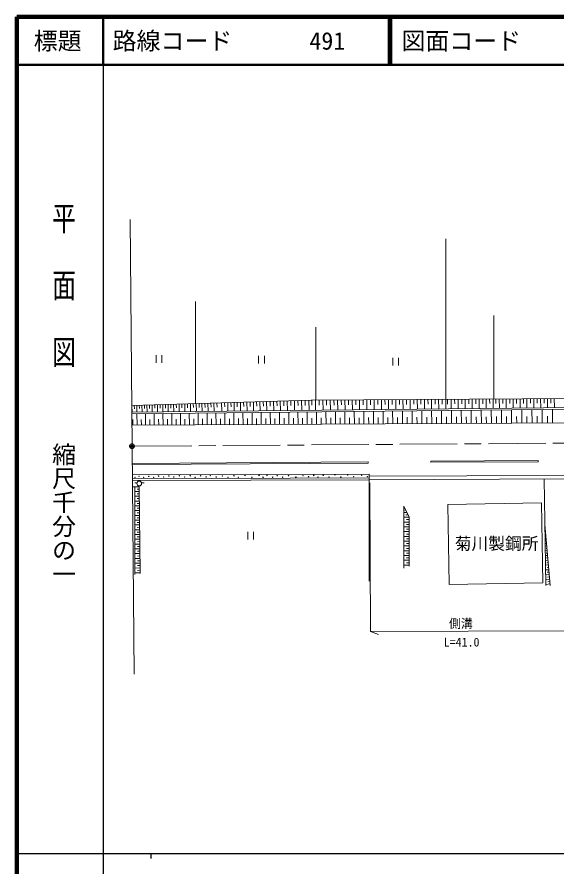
# Model space of a CAD drawing. Units: millimetres, scale not verified. Extents: x 40000 to 680136, y 20000 to 380000.
# Drawn here: x 40000 to 152690, y 202409 to 380000 of the extents above; entities that cross this region are included whole.
import ezdxf
from ezdxf.enums import TextEntityAlignment as Align

# ---------------------------------------------------------------- set-up
doc = ezdxf.new("R2010")
doc.units = ezdxf.units.MM
doc.header["$LTSCALE"] = 1000
doc.header["$PDMODE"] = 32
doc.header["$PDSIZE"] = 500
doc.linetypes.add('CHAIN', pattern=[18.5, 12, -1.5, 3.5, -1.5])
for name, color, linetype, lineweight in [('M-BGD', 7, 'Continuous', 13), ('M-BMK', 2, 'CHAIN', 13), ('M-STR-HTXT', 7, 'Continuous', 13), ('M-TTL', 2, 'Continuous', 140), ('M-TTL-BAND', 7, 'Continuous', 25), ('M-TTL-LINE', 7, 'Continuous', 50)]:
    doc.layers.add(name, color=color, linetype=linetype, lineweight=lineweight)
doc.layers.add('M-OTRS', color=6, linetype='Continuous')
doc.layers.add('M-TTL-TXT', color=7, linetype='Continuous')
doc.styles.add('@ＭＳ ゴシック', font='')
doc.styles.add('ＭＳ ゴシック', font='')
doc.styles.get('@ＭＳ ゴシック').set_extended_font_data('@MS Gothic')
doc.styles.get('ＭＳ ゴシック').set_extended_font_data('MS Gothic')

msp = doc.modelspace()

# ---------------------------------------------------------------- linework, layer by layer
at = {"layer": 'M-BGD'}
for p, q in [((64463, 242542), (63688, 337627)), ((129664, 333608), (129664, 300024)), ((77332, 320507), (77332, 299125)), ((139666, 317549), (139666, 300097)), ((102477, 315154), (102477, 299824)), ((69101, 309241), (69101, 307641)), ((70301, 307641), (70301, 309241)), ((90513, 309100), (90513, 307500)), ((91713, 307500), (91713, 309100)), ((118546, 308678), (118546, 307078)), ((119746, 307078), (119746, 308678)), ((178343, 300381), (101535, 299817)), ((144446, 300132), (144453, 299172)), ((145166, 300137), (145180, 298218)), ((145885, 300143), (145892, 299184)), ((146605, 300148), (146619, 298234)), ((147323, 300153), (147330, 299197)), ((148041, 300159), (148055, 298249)), ((148757, 300164), (148764, 299210)), ((149473, 300169), (149487, 298264)), ((150187, 300174), (150194, 299223)), ((150902, 300180), (150916, 298279)), ((151614, 300185), (151621, 299236)), ((152327, 300190), (152341, 298294)), ((101535, 299817), (64005, 298744)), ((64005, 298744), (64045, 297358)), ((64016, 297357), (179399, 298582)), ((64525, 298759), (64545, 298061)), ((65045, 298774), (65085, 297369)), ((65572, 298789), (65592, 298082)), ((66099, 298804), (66139, 297380)), ((66633, 298819), (66653, 298102)), ((67167, 298835), (67208, 297391)), ((67708, 298850), (67729, 298124)), ((68249, 298866), (68291, 297403)), ((68798, 298881), (68819, 298145)), ((69346, 298897), (69389, 297414)), ((69902, 298913), (69923, 298167)), ((70458, 298929), (70501, 297426)), ((71021, 298945), (71043, 298188)), ((71585, 298961), (71628, 297438)), ((72156, 298977), (72178, 298211)), ((72727, 298994), (72771, 297450)), ((73306, 299010), (73328, 298233)), ((73884, 299027), (73929, 297463)), ((74471, 299043), (74493, 298256)), ((75057, 299060), (75103, 297475)), ((75652, 299077), (75675, 298279)), ((76246, 299094), (76292, 297488)), ((76849, 299111), (76872, 298303)), ((77451, 299129), (77498, 297500)), ((78062, 299146), (78085, 298327)), ((78672, 299164), (78720, 297513)), ((79291, 299181), (79315, 298351)), ((79910, 299199), (79958, 297527)), ((80537, 299217), (80561, 298375)), ((81164, 299235), (81213, 297540)), ((81800, 299253), (81824, 298400)), ((82770, 299281), (82819, 297557)), ((83416, 299299), (83441, 298431)), ((84063, 299318), (84113, 297571)), ((84718, 299336), (84743, 298457)), ((85373, 299355), (85424, 297585)), ((86037, 299374), (86063, 298483)), ((86701, 299393), (86753, 297599)), ((87374, 299412), (87400, 298509)), ((88047, 299432), (88099, 297613)), ((88729, 299451), (88755, 298536)), ((89411, 299471), (89464, 297627)), ((90102, 299490), (90129, 298563)), ((90794, 299510), (90847, 297642)), ((91494, 299530), (91521, 298590)), ((92195, 299550), (92249, 297657)), ((92905, 299571), (92932, 298618)), ((93615, 299591), (93670, 297672)), ((94334, 299611), (94362, 298646)), ((95054, 299632), (95110, 297687)), ((95783, 299653), (95811, 298674)), ((96513, 299674), (96569, 297703)), ((97252, 299695), (97280, 298703)), ((97991, 299716), (98048, 297718)), ((98740, 299737), (98769, 298732)), ((99489, 299759), (99547, 297734)), ((100248, 299781), (100277, 298762)), ((101007, 299802), (101066, 297750)), ((101653, 299818), (101661, 298788)), ((102425, 299824), (102440, 297765)), ((103195, 299830), (103203, 298801)), ((103965, 299835), (103981, 297781)), ((104734, 299841), (104741, 298815)), ((105502, 299846), (105517, 297798)), ((106268, 299852), (106276, 298829)), ((107035, 299858), (107050, 297814)), ((107801, 299863), (107809, 298843)), ((108568, 299869), (108583, 297830)), ((109332, 299875), (109340, 298856)), ((110097, 299880), (110112, 297846)), ((110859, 299886), (110867, 298870)), ((111622, 299891), (111637, 297863)), ((112383, 299897), (112390, 298884)), ((113144, 299903), (113159, 297879)), ((113903, 299908), (113910, 298897)), ((114662, 299914), (114676, 297895)), ((115419, 299919), (115426, 298911)), ((116176, 299925), (116190, 297911)), ((116931, 299930), (116938, 298925)), ((117686, 299936), (117701, 297927)), ((118439, 299941), (118447, 298938)), ((119193, 299947), (119207, 297943)), ((119944, 299952), (119952, 298952)), ((120696, 299958), (120710, 297959)), ((121445, 299963), (121453, 298965)), ((122195, 299969), (122210, 297975)), ((122943, 299974), (122950, 298979)), ((123691, 299980), (123705, 297991)), ((124437, 299985), (124444, 298992)), ((125183, 299991), (125197, 298006)), ((125927, 299996), (125934, 299005)), ((126671, 300002), (126685, 298022)), ((127413, 300007), (127420, 299019)), ((128155, 300013), (128170, 298038)), ((128896, 300018), (128903, 299032)), ((129636, 300024), (129651, 298054)), ((130025, 300026), (130032, 299042)), ((130762, 300032), (130777, 298066)), ((131498, 300037), (131505, 299055)), ((132233, 300043), (132247, 298081)), ((132967, 300048), (132974, 299069)), ((133700, 300053), (133715, 298097)), ((134432, 300059), (134440, 299082)), ((135164, 300064), (135179, 298112)), ((135896, 300069), (135903, 299095)), ((136628, 300075), (136642, 298128)), ((137358, 300080), (137365, 299108)), ((138088, 300086), (138102, 298143)), ((138817, 300091), (138824, 299121)), ((139545, 300096), (139559, 298159)), ((140113, 300100), (140120, 299133)), ((140838, 300106), (140852, 298173)), ((141561, 300111), (141568, 299146)), ((142284, 300116), (142298, 298188)), ((143005, 300122), (143012, 299159)), ((143727, 300127), (143741, 298203)), ((64019, 297007), (179399, 298232)), ((65094, 294621), (65082, 297019)), ((66900, 294631), (66887, 297038)), ((68712, 294640), (68700, 297057)), ((70533, 294649), (70520, 297076)), ((72360, 294659), (72348, 297096)), ((74196, 294668), (74183, 297115)), ((76038, 294678), (76026, 297135)), ((77889, 294687), (77876, 297154)), ((79747, 294697), (79734, 297174)), ((81612, 294706), (81600, 297194)), ((83486, 294716), (83473, 297214)), ((85367, 294726), (85354, 297234)), ((87255, 294736), (87242, 297254)), ((89152, 294745), (89139, 297274)), ((91056, 294755), (91043, 297294)), ((92968, 294765), (92955, 297314)), ((94888, 294775), (94875, 297335)), ((96816, 294785), (96802, 297355)), ((98751, 294795), (98738, 297376)), ((100695, 294805), (100682, 297396)), ((102647, 294815), (102633, 297417)), ((104606, 294825), (104593, 297438)), ((106574, 294835), (106560, 297459)), ((108550, 294845), (108536, 297480)), ((110534, 294856), (110520, 297501)), ((112526, 294866), (112512, 297522)), ((114526, 294876), (114512, 297543)), ((116534, 294886), (116521, 297564)), ((118551, 294897), (118537, 297586)), ((120576, 294907), (120562, 297607)), ((122609, 294918), (122595, 297629)), ((124651, 294928), (124637, 297651)), ((126701, 294939), (126687, 297672)), ((128759, 294950), (128745, 297694)), ((130826, 294960), (130812, 297716)), ((132902, 294971), (132888, 297738)), ((134986, 294982), (134971, 297760)), ((137078, 294992), (137064, 297782)), ((139179, 295003), (139165, 297805)), ((141289, 295014), (141274, 297827)), ((143407, 295025), (143393, 297850)), ((145534, 295036), (145520, 297872)), ((147670, 295047), (147656, 297895)), ((149815, 295058), (149800, 297917)), ((151968, 295069), (151953, 297940)), ((64039, 294616), (212292, 295380)), ((64195, 294617), (64189, 295813)), ((65997, 294626), (65991, 295827)), ((67806, 294635), (67800, 295841)), ((69623, 294645), (69616, 295856)), ((71447, 294654), (71440, 295870)), ((73278, 294664), (73272, 295885)), ((75117, 294673), (75111, 295899)), ((76964, 294683), (76957, 295914)), ((78818, 294692), (78811, 295928)), ((80680, 294702), (80673, 295943)), ((82549, 294711), (82543, 295958)), ((84426, 294721), (84420, 295972)), ((86311, 294731), (86304, 295987)), ((88203, 294740), (88197, 296002)), ((90104, 294750), (90097, 296017)), ((92012, 294760), (92005, 296032)), ((93928, 294770), (93921, 296047)), ((95852, 294780), (95845, 296062)), ((97783, 294790), (97777, 296078)), ((99723, 294800), (99716, 296093)), ((101671, 294810), (101664, 296108)), ((103626, 294820), (103620, 296124)), ((105590, 294830), (105583, 296139)), ((107562, 294840), (107555, 296155)), ((109542, 294850), (109535, 296170)), ((111530, 294861), (111523, 296186)), ((113526, 294871), (113519, 296202)), ((115530, 294881), (115523, 296218)), ((117543, 294892), (117536, 296233)), ((119564, 294902), (119557, 296249)), ((121593, 294913), (121586, 296265)), ((123630, 294923), (123623, 296281)), ((125676, 294934), (125669, 296298)), ((127730, 294944), (127723, 296314)), ((129793, 294955), (129786, 296330)), ((131864, 294966), (131857, 296346)), ((133944, 294976), (133937, 296363)), ((136032, 294987), (136025, 296379)), ((138129, 294998), (138122, 296396)), ((140234, 295009), (140227, 296412)), ((142348, 295020), (142341, 296429)), ((144471, 295030), (144464, 296446)), ((146602, 295041), (146595, 296462)), ((148743, 295053), (148735, 296479)), ((150892, 295064), (150884, 296496)), ((113395, 286947), (64104, 286627)), ((113396, 286697), (64106, 286377)), ((113396, 286697), (113395, 286947)), ((148947, 287207), (126549, 287101)), ((126550, 286851), (126549, 287101)), ((148948, 286957), (126550, 286851)), ((148947, 287207), (148948, 286957)), ((64123, 284215), (113633, 284397)), ((113633, 284397), (113633, 283197)), ((64130, 283415), (113633, 283597)), ((64133, 283015), (113633, 283197)), ((64657, 282566), (65086, 282566)), ((66040, 282566), (66590, 282566)), ((113633, 283967), (154477, 284071)), ((113633, 283197), (154477, 283384)), ((113633, 283197), (113633, 262025)), ((150193, 283365), (150550, 261057)), ((64143, 281756), (64641, 281756)), ((65555, 281756), (64641, 281745)), ((64641, 281756), (64641, 263372)), ((65566, 280756), (64641, 280745)), ((65560, 281256), (65101, 281250)), ((65766, 263584), (65555, 281756)), ((65578, 279756), (64641, 279745)), ((65572, 280256), (65106, 280250)), ((65584, 279256), (65112, 279250)), ((65589, 278756), (64641, 278745)), ((65601, 277756), (64641, 277745)), ((65595, 278256), (65118, 278250)), ((65607, 277256), (65124, 277250)), ((120880, 264720), (120880, 277648)), ((120880, 277648), (122007, 275355)), ((149634, 278348), (130089, 277996)), ((130371, 261304), (130089, 277996)), ((149916, 261656), (149634, 278348)), ((65613, 276756), (64641, 276745)), ((65624, 275756), (64641, 275745)), ((65619, 276256), (65130, 276250)), ((121515, 276355), (120880, 276355)), ((122007, 275355), (120880, 275355)), ((121270, 276855), (121075, 276855)), ((121761, 275855), (121321, 275855)), ((122007, 275355), (122007, 265137)), ((65636, 274756), (64641, 274745)), ((65648, 273756), (64641, 273744)), ((65630, 275256), (65136, 275250)), ((65642, 274256), (65141, 274250)), ((122007, 274355), (120880, 274355)), ((122007, 274855), (121443, 274855)), ((122007, 273855), (121443, 273855)), ((151466, 261092), (150345, 273852)), ((65659, 272756), (64641, 272744)), ((65671, 271756), (64641, 271744)), ((65653, 273256), (65147, 273250)), ((65665, 272256), (65153, 272250)), ((88259, 272334), (88259, 270734)), ((89459, 270734), (89459, 272334)), ((122007, 273355), (120880, 273355)), ((122007, 272355), (120880, 272355)), ((122007, 272855), (121443, 272855)), ((122007, 271855), (121443, 271855)), ((150389, 273354), (150353, 273351)), ((150477, 272358), (150369, 272348)), ((150433, 272856), (150397, 272852)), ((150520, 271859), (150449, 271853)), ((65682, 270756), (64641, 270744)), ((65677, 271256), (65159, 271250)), ((65688, 270256), (65165, 270250)), ((122007, 271355), (120880, 271355)), ((122007, 270355), (120880, 270355)), ((122007, 270855), (121443, 270855)), ((150564, 271361), (150385, 271346)), ((150652, 270365), (150402, 270343)), ((150608, 270863), (150501, 270854)), ((65694, 269756), (64641, 269744)), ((65706, 268756), (64641, 268744)), ((65700, 269256), (65170, 269250)), ((65712, 268257), (65176, 268250)), ((122007, 269355), (120880, 269355)), ((122007, 268355), (120880, 268355)), ((122007, 269855), (121443, 269855)), ((122007, 268855), (121443, 268855)), ((150739, 269369), (150418, 269341)), ((150826, 268373), (150434, 268338)), ((150695, 269867), (150552, 269855)), ((150783, 268871), (150604, 268855)), ((65717, 267757), (64641, 267744)), ((65729, 266757), (64641, 266744)), ((65723, 267257), (65182, 267250)), ((122007, 267355), (120880, 267355)), ((122007, 267855), (121443, 267855)), ((122007, 266855), (121443, 266855)), ((150914, 267377), (150450, 267336)), ((150870, 267875), (150656, 267856)), ((150958, 266879), (150708, 266857)), ((65741, 265757), (64641, 265744)), ((65752, 264757), (64641, 264744)), ((65735, 266257), (65188, 266250)), ((65746, 265257), (65194, 265250)), ((122007, 266355), (120880, 266355)), ((122007, 265355), (120880, 265355)), ((122007, 265855), (121443, 265855)), ((151001, 266381), (150466, 266333)), ((151089, 265384), (150482, 265331)), ((151045, 265882), (150759, 265857)), ((151133, 264886), (150811, 264858)), ((65764, 263757), (64641, 263744)), ((65758, 264257), (65199, 264250)), ((151176, 264388), (150498, 264329)), ((151264, 263392), (150514, 263326)), ((151220, 263890), (150863, 263859)), ((151308, 262894), (150915, 262859)), ((149916, 261656), (130371, 261304)), ((151351, 262396), (150530, 262324)), ((151439, 261400), (150546, 261321)), ((151395, 261898), (150966, 261860))]:
    msp.add_line(p, q, dxfattribs=at)
for centre, radius in [((87641, 284106), 50), ((90628, 284106), 50), ((92285, 284106), 50), ((102048, 284106), 50), ((104015, 284124), 50), ((106511, 284234), 50), ((109116, 284179), 50), ((112048, 284124), 50), ((64690, 283724), 50), ((65563, 282416), 500), ((65510, 283906), 50), ((66475, 283724), 50), ((67550, 283906), 50), ((68570, 283724), 50), ((69590, 283960), 50), ((70683, 283778), 50), ((71757, 283979), 50), ((72778, 283778), 50), ((73925, 284033), 50), ((75073, 283778), 50), ((76220, 284033), 50), ((77240, 283724), 50), ((78388, 284033), 50), ((79535, 283778), 50), ((80428, 284051), 50), ((81648, 283778), 50), ((82923, 283979), 50), ((84125, 283724), 50), ((85346, 284033), 50), ((86293, 283724), 50), ((89098, 283724), 50), ((91466, 283742), 50), ((93451, 283742), 50), ((94398, 284051), 50), ((95546, 283742), 50), ((96766, 284051), 50), ((98296, 283742), 50), ((99808, 284051), 50), ((100955, 283851), 50), ((102923, 283796), 50), ((105218, 283796), 50), ((107713, 283796), 50), ((110391, 283851), 50), ((113250, 283851), 50)]:
    msp.add_circle(centre, radius, dxfattribs=at)
at = {"layer": 'M-BMK'}
msp.add_line((64543, 290219), (163609, 290926), dxfattribs=at)
msp.add_circle((64043, 290216), 500, dxfattribs=at)
at = {"layer": 'M-OTRS'}
msp.add_point((64043, 290216), dxfattribs=at)
at = {"layer": 'M-STR-HTXT'}
for p, q in [((113740, 282570), (113881, 251438)), ((113881, 251438), (154732, 251579)), ((113881, 251438), (115571, 250822))]:
    msp.add_line(p, q, dxfattribs=at)
at = {"layer": 'M-TTL'}
for p, q in [((40000, 380000), (40000, 20000)), ((680000, 380000), (40000, 380000))]:
    msp.add_line(p, q, dxfattribs=at)
at = {"layer": 'M-TTL-BAND'}
for p, q in [((58000, 370000), (58000, 20000)), ((40000, 205000), (579000, 205000)), ((68000, 205000), (68000, 204000))]:
    msp.add_line(p, q, dxfattribs=at)
at = {"layer": 'M-TTL-LINE'}
for p, q in [((58000, 380000), (58000, 370000)), ((117750, 380000), (117750, 370000)), ((118250, 380000), (118250, 370000)), ((40000, 370000), (680000, 370000))]:
    msp.add_line(p, q, dxfattribs=at)

# ---------------------------------------------------------------- texts
at = {"layer": 'M-BGD', "style": 'ＭＳ ゴシック'}
msp.add_text('菊川製鋼所', height=2566, dxfattribs=at).set_placement((140276, 269879), align=Align.MIDDLE_CENTER)
at = {"layer": 'M-STR-HTXT', "style": 'ＭＳ ゴシック'}
for s, p in [('側溝', (132810, 253111)), ('L=41.0', (132951, 249237))]:
    msp.add_text(s, height=1833, dxfattribs=at).set_placement(p, align=Align.MIDDLE_CENTER)
at = {"layer": 'M-TTL-BAND', "style": '@ＭＳ ゴシック', "width": 1.4}
msp.add_text('平  面  図', height=3666, rotation=270, dxfattribs=at).set_placement((49777, 306475), align=Align.MIDDLE_RIGHT)
at = {"layer": 'M-TTL-BAND', "style": '@ＭＳ ゴシック'}
msp.add_text('縮尺千分の一', height=3666, rotation=270, dxfattribs=at).set_placement((49777, 261030), align=Align.MIDDLE_RIGHT)
at = {"layer": 'M-TTL-TXT', "style": 'ＭＳ ゴシック'}
msp.add_text('標題', height=3666, dxfattribs=at).set_placement((48500, 375000), align=Align.MIDDLE_CENTER)
for s, p in [('路線コード', (60000, 375000)), ('491', (101142, 375000)), ('図面コード', (120380, 375000))]:
    msp.add_text(s, height=3666, dxfattribs=at).set_placement(p, align=Align.MIDDLE_LEFT)

doc.saveas('drawing.dxf')
